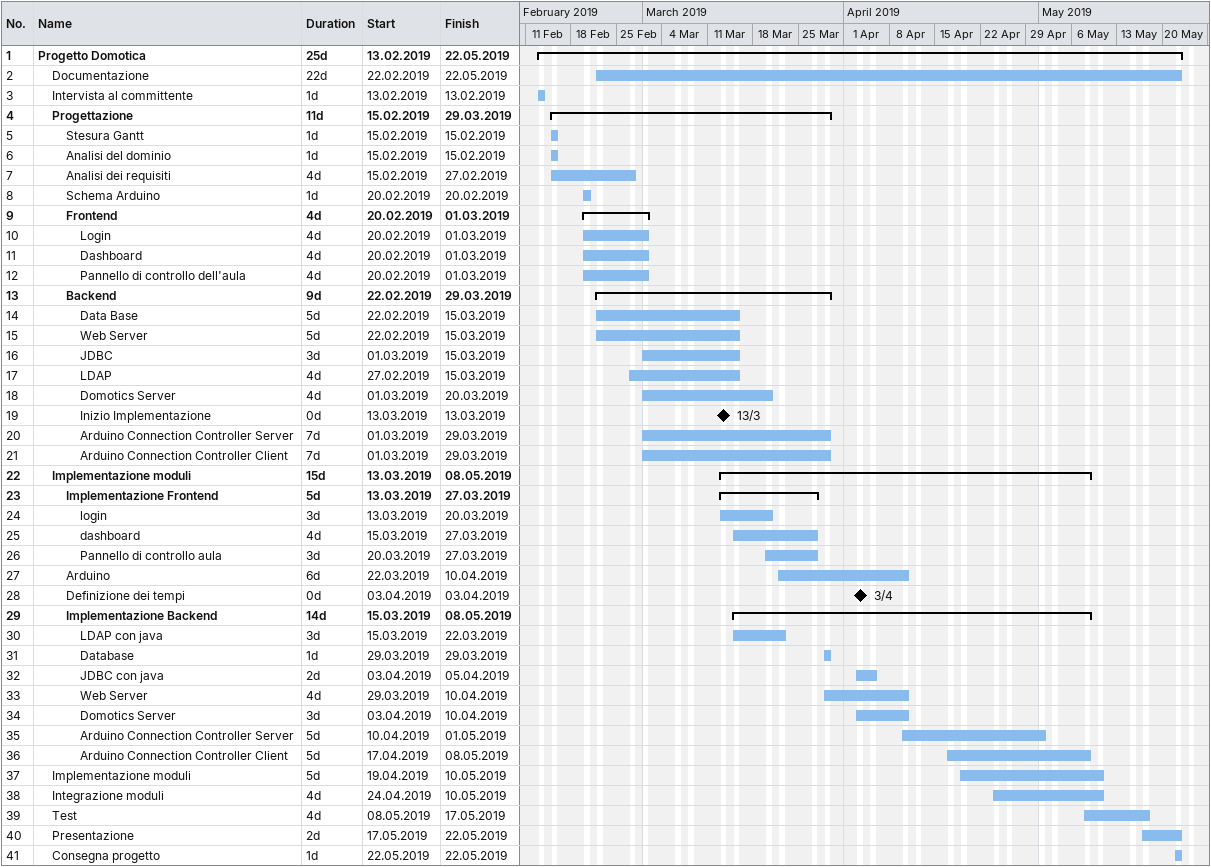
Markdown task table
| ID | Level | Task | Duration | Start | Finish |
|---|---|---|---|---|---|
| 1 | 1 | **Progetto Domotica** | 25d | 2019-02-13 | 2019-05-22 |
| 2 | 2 | Documentazione | 22d | 2019-02-22 | 2019-05-22 |
| 3 | 2 | Intervista al committente | 1d | 2019-02-13 | 2019-02-13 |
| 4 | 2 | **Progettazione** | 11d | 2019-02-15 | 2019-03-29 |
| 5 | 3 | Stesura Gantt | 1d | 2019-02-15 | 2019-02-15 |
| 6 | 3 | Analisi del dominio | 1d | 2019-02-15 | 2019-02-15 |
| 7 | 3 | Analisi dei requisiti | 4d | 2019-02-15 | 2019-02-27 |
| 8 | 3 | Schema Arduino | 1d | 2019-02-20 | 2019-02-20 |
| 9 | 3 | **Frontend** | 4d | 2019-02-20 | 2019-03-01 |
| 10 | 4 | Login | 4d | 2019-02-20 | 2019-03-01 |
| 11 | 4 | Dashboard | 4d | 2019-02-20 | 2019-03-01 |
| 12 | 4 | Pannello di controllo dell'aula | 4d | 2019-02-20 | 2019-03-01 |
| 13 | 3 | **Backend** | 9d | 2019-02-22 | 2019-03-29 |
| 14 | 4 | Data Base | 5d | 2019-02-22 | 2019-03-15 |
| 15 | 4 | Web Server | 5d | 2019-02-22 | 2019-03-15 |
| 16 | 4 | JDBC | 3d | 2019-03-01 | 2019-03-15 |
| 17 | 4 | LDAP | 4d | 2019-02-27 | 2019-03-15 |
| 18 | 4 | Domotics Server | 4d | 2019-03-01 | 2019-03-20 |
| 19 | 4 | Inizio Implementazione | 0d | 2019-03-13 | 2019-03-13 |
| 20 | 4 | Arduino Connection Controller Server | 7d | 2019-03-01 | 2019-03-29 |
| 21 | 4 | Arduino Connection Controller Client | 7d | 2019-03-01 | 2019-03-29 |
| 22 | 2 | **Implementazione moduli** | 15d | 2019-03-13 | 2019-05-08 |
| 23 | 3 | **Implementazione Frontend** | 5d | 2019-03-13 | 2019-03-27 |
| 24 | 4 | login | 3d | 2019-03-13 | 2019-03-20 |
| 25 | 4 | dashboard | 4d | 2019-03-15 | 2019-03-27 |
| 26 | 4 | Pannello di controllo aula | 3d | 2019-03-20 | 2019-03-27 |
| 27 | 3 | Arduino | 6d | 2019-03-22 | 2019-04-10 |
| 28 | 3 | Definizione dei tempi | 0d | 2019-04-03 | 2019-04-03 |
| 29 | 3 | **Implementazione Backend** | 14d | 2019-03-15 | 2019-05-08 |
| 30 | 4 | LDAP con java | 3d | 2019-03-15 | 2019-03-22 |
| 31 | 4 | Database | 1d | 2019-03-29 | 2019-03-29 |
| 32 | 4 | JDBC con java | 2d | 2019-04-03 | 2019-04-05 |
| 33 | 4 | Web Server | 4d | 2019-03-29 | 2019-04-10 |
| 34 | 4 | Domotics Server | 3d | 2019-04-03 | 2019-04-10 |
| 35 | 4 | Arduino Connection Controller Server | 5d | 2019-04-10 | 2019-05-01 |
| 36 | 4 | Arduino Connection Controller Client | 5d | 2019-04-17 | 2019-05-08 |
| 37 | 2 | Implementazione moduli | 5d | 2019-04-19 | 2019-05-10 |
| 38 | 2 | Integrazione moduli | 4d | 2019-04-24 | 2019-05-10 |
| 39 | 2 | Test | 4d | 2019-05-08 | 2019-05-17 |
| 40 | 2 | Presentazione | 2d | 2019-05-17 | 2019-05-22 |
| 41 | 2 | Consegna progetto | 1d | 2019-05-22 | 2019-05-22 |
